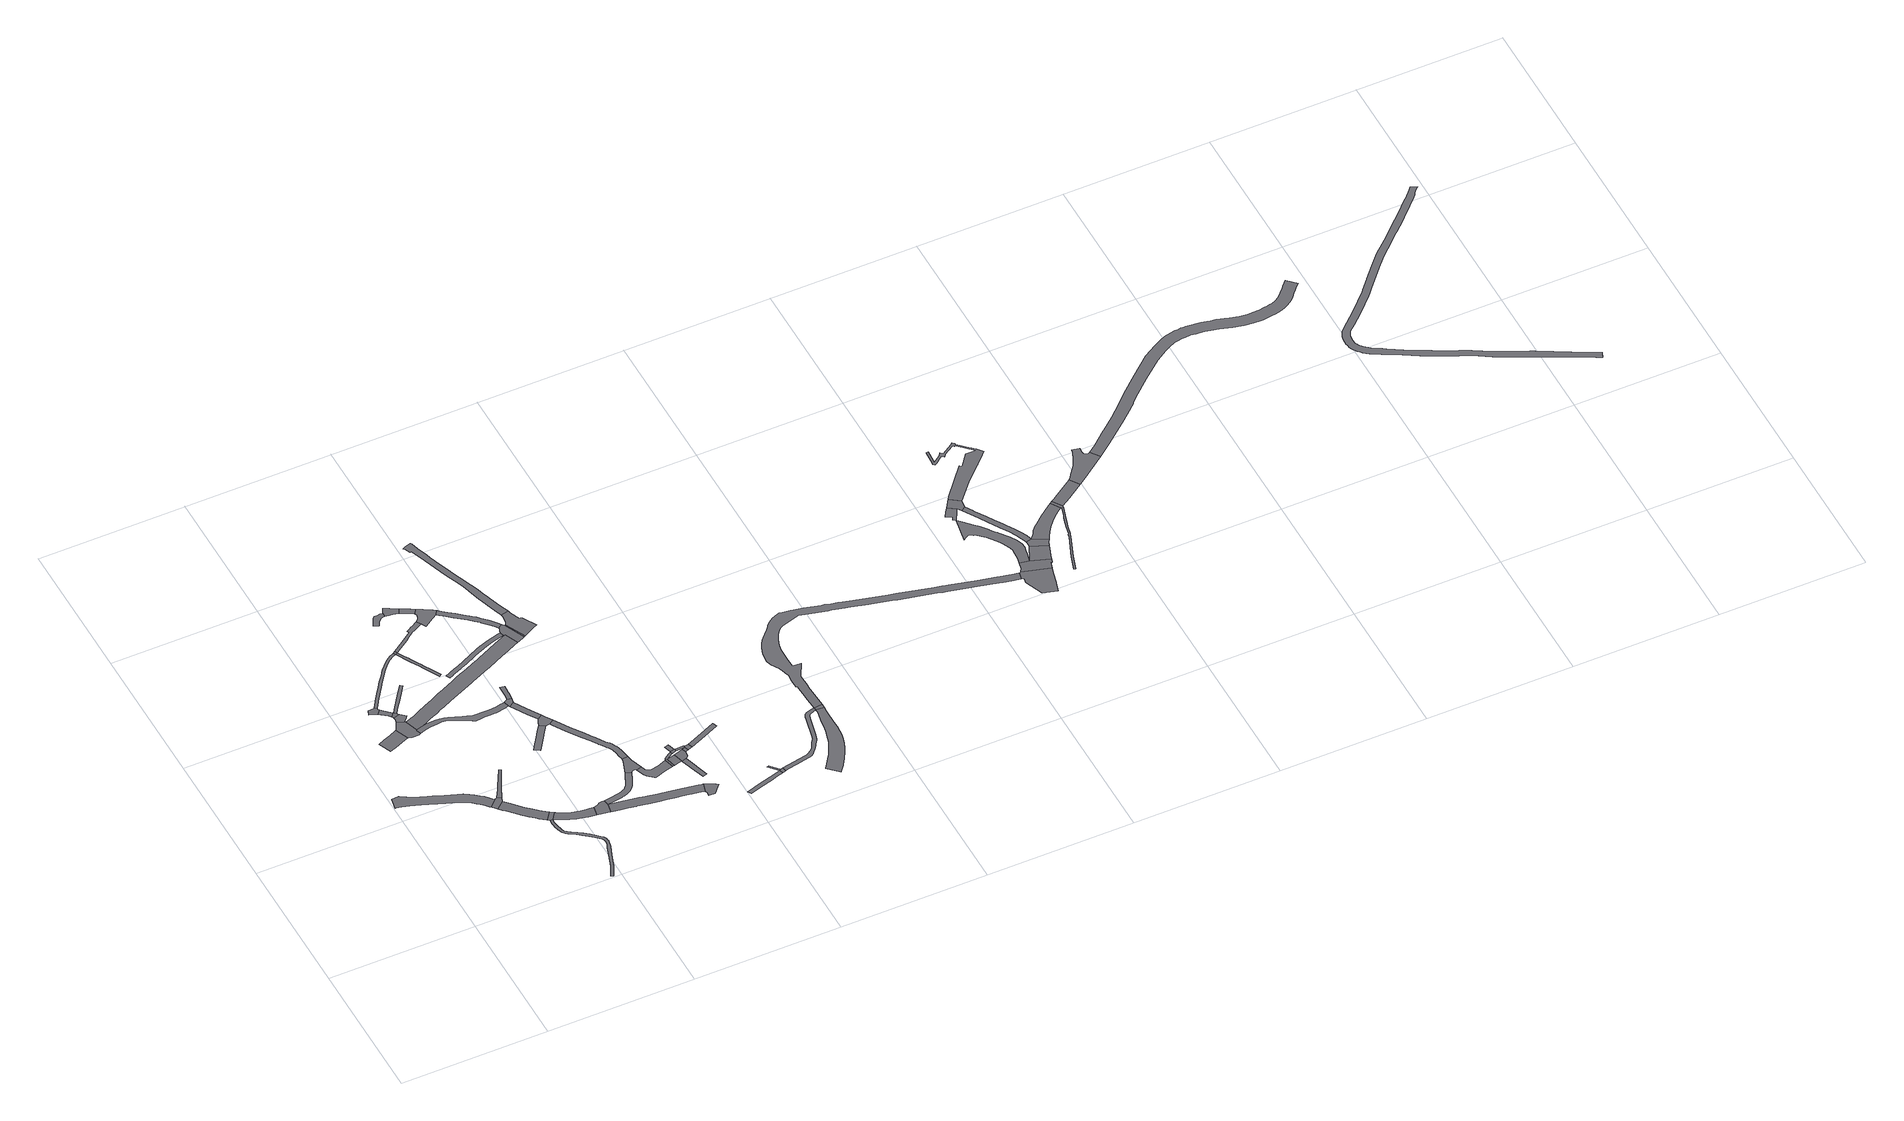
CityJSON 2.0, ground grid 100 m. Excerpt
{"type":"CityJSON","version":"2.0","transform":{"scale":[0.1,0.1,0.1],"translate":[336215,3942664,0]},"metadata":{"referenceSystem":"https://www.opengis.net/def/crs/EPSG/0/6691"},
"CityObjects":{
"road1":{"type":"Road","attributes":{"RoadStructureAttribute.sectionType":"1"},"geometry":[{"type":"MultiSurface","lod":"1","boundaries":[[[0,1,2,3,4,5,6,7,8,9,10,11,12,13,14,15,16,17,18,19,20,21,22,23,24,25,26,27,28,29,30,31,32,33,34,35,36,37]]]}]},
"road2":{"type":"Road","attributes":{"function":"2","RoadStructureAttribute.sectionType":"1"},"geometry":[{"type":"MultiSurface","lod":"1","boundaries":[[[38,39,40,41,42,43,44,45]]]}]},
"road3":{"type":"Road","geometry":[{"type":"MultiSurface","lod":"1","boundaries":[[[46,47,48,49,50,51,52,53]]]}]},
"road4":{"type":"Road","geometry":[{"type":"MultiSurface","lod":"1","boundaries":[[[54,0,37,55,56,57]]]}]},
"road5":{"type":"Road","attributes":{"RoadStructureAttribute.sectionType":"1"},"geometry":[{"type":"MultiSurface","lod":"1","boundaries":[[[58,48,47,59,60,61,62,63]]]}]},
"road6":{"type":"Road","geometry":[{"type":"MultiSurface","lod":"1","boundaries":[[[64,65,66,67,68,69,70,41,40,71,72,73,74,75,76,77]]]}]},
"road7":{"type":"Road","geometry":[{"type":"MultiSurface","lod":"1","boundaries":[[[78,79,63,62,80,81,82,83,84]]]}]},
"road8":{"type":"Road","attributes":{"RoadStructureAttribute.sectionType":"1"},"geometry":[{"type":"MultiSurface","lod":"1","boundaries":[[[65,85,86,87,82,81,88,89,90,66]]]}]},
"road9":{"type":"Road","attributes":{"RoadStructureAttribute.sectionType":"1"},"geometry":[{"type":"MultiSurface","lod":"1","boundaries":[[[91,92,93,94,95,96,97,56,55,98,99,100,101,102,103,104,105,106]]]}]},
"road10":{"type":"Road","attributes":{"RoadStructureAttribute.sectionType":"1"},"geometry":[{"type":"MultiSurface","lod":"1","boundaries":[[[107,108,109,110,111,112,54,57]]]}]},
"road11":{"type":"Road","attributes":{"RoadStructureAttribute.sectionType":"1"},"geometry":[{"type":"MultiSurface","lod":"1","boundaries":[[[113,114,115,116,117,118,119,120,78,84]]]}]},
"road12":{"type":"Road","geometry":[{"type":"MultiSurface","lod":"1","boundaries":[[[105,121,122,123,124,106]]]}]},
"road13":{"type":"Road","attributes":{"RoadStructureAttribute.sectionType":"1"},"geometry":[{"type":"MultiSurface","lod":"1","boundaries":[[[125,126,127,128,129,130,131,132,133,134,124,123,122,135,136,137,138,139,140,141,142,143,144,145,146,147,148,149,150,151,152,153,154,155,156,157,158,159,160,161,162,163,164,165,166,167,168,169,170,171,172,173,174,175,176,177,178,179,180,181,182,183,184,185,186,187,123,188,189,190,191,192,193,194,195]]]}]},
"road14":{"type":"Road","attributes":{"RoadStructureAttribute.sectionType":"1"},"geometry":[{"type":"MultiSurface","lod":"1","boundaries":[[[196,197,198,199,200,201,202,203,204,205,206,51,50,207,208,209,210,211,212,213,214,215,216,217,218,219,220]]]}]},
"road15":{"type":"Road","attributes":{"RoadStructureAttribute.sectionType":"1"},"geometry":[{"type":"MultiSurface","lod":"1","boundaries":[[[75,74,221,222,223,224,225,226,227,228,229,230,231,232,233,234,235,236,237,238,239,240,241,242,243,244,245,246,247,248,249,250,251,252,253,254,255,256,257,258,259,260,261,262,263,264,265,266,76]]]}]},
"road16":{"type":"Road","geometry":[{"type":"MultiSurface","lod":"1","boundaries":[[[219,267,268,220]]]}]},
"road17":{"type":"Road","geometry":[{"type":"MultiSurface","lod":"1","boundaries":[[[269,270,271,272,273,274,275,276,277,125,195]]]}]},
"road18":{"type":"Road","attributes":{"RoadStructureAttribute.sectionType":"1"},"geometry":[{"type":"MultiSurface","lod":"1","boundaries":[[[219,278,279,280,281,282,283,284,285,286,287,288,289,290,291,292,293,294,267]]]}]},
"road19":{"type":"Road","geometry":[{"type":"MultiSurface","lod":"1","boundaries":[[[295,296,297,298,299,300,301,302,303,304,305,306,307]]]}]},
"road20":{"type":"Road","attributes":{"function":"2","RoadStructureAttribute.sectionType":"1"},"geometry":[{"type":"MultiSurface","lod":"1","boundaries":[[[308,309,310,311,312,313,314,315,316,317,318,319,320,321,322,323,324,325,326,327,328,329,330,331,332,333,334,335,336,337,338,339,340,341,342,343,344,345,346,347,348,349,350,77,76]]]}]},
"road21":{"type":"Road","attributes":{"RoadStructureAttribute.sectionType":"1"},"geometry":[{"type":"MultiSurface","lod":"1","boundaries":[[[351,352,353,354,355,356,357,358,359,360,361,362,363,364,365,366,367,368,268,267]]]}]},
"road22":{"type":"Road","attributes":{"RoadStructureAttribute.sectionType":"1"},"geometry":[{"type":"MultiSurface","lod":"1","boundaries":[[[369,370,371,372,373,374,375,376,377,378]]]}]},
"road23":{"type":"Road","attributes":{"RoadStructureAttribute.sectionType":"1"},"geometry":[{"type":"MultiSurface","lod":"1","boundaries":[[[379,380,381,382,383,384,385,386,387,388,389,390,391,392,273,272,393,394,395,396,397,398,399,400,401,402,403,404,405,406,407,408]]]}]},
"road24":{"type":"Road","geometry":[{"type":"MultiSurface","lod":"1","boundaries":[[[409,244,243,410,411,412]]]}]},
"road25":{"type":"Road","geometry":[{"type":"MultiSurface","lod":"1","boundaries":[[[306,413,414,415,416,417,418,419,420,421,422,423,307]]]}]},
"road26":{"type":"Road","attributes":{"RoadStructureAttribute.sectionType":"1"},"geometry":[{"type":"MultiSurface","lod":"1","boundaries":[[[424,425,411,410,426,427,428]]]}]},
"road27":{"type":"Road","geometry":[{"type":"MultiSurface","lod":"1","boundaries":[[[429,430,431,432,433,434,435,436,409,412]]]}]},
"road28":{"type":"Road","geometry":[{"type":"MultiSurface","lod":"1","boundaries":[[[427,437,438,378,377,439,440,441,428]]]}]},
"road29":{"type":"Road","attributes":{"RoadStructureAttribute.sectionType":"1"},"geometry":[{"type":"MultiSurface","lod":"1","boundaries":[[[442,443,444,418,417,445,446,447]]]}]},
"road30":{"type":"Road","attributes":{"RoadStructureAttribute.sectionType":"1"},"geometry":[{"type":"MultiSurface","lod":"1","boundaries":[[[448,449,450,451,452,453,454,455,456,457,458,459,460,461,462,463,272,271,464,465,466,467,468,469,470,471,472,473,474,475,476,477,478,479,480,481,482,483,484,485,486]]]}]},
"road31":{"type":"Road","attributes":{"RoadStructureAttribute.sectionType":"1"},"geometry":[{"type":"MultiSurface","lod":"1","boundaries":[[[487,488,489,490,491,492,493,494,495,496,497,498,499,500,501,502,503,504,505,506,507,508,509,510,511,512,513,514]]]}]},
"road32":{"type":"Road","geometry":[{"type":"MultiSurface","lod":"1","boundaries":[[[515,516,517,518,519,520,521,359,358,522,523,524,525,526,527,528,529,530,442,447]]]}]},
"road33":{"type":"Road","attributes":{"RoadStructureAttribute.sectionType":"1"},"geometry":[{"type":"MultiSurface","lod":"1","boundaries":[[[531,532,533,534,535,536,537,538,539,540,541,542,543,544,440,439,545,546,547,548,549,550,551,552,553,554,555,556,557,558,559,560,561]]]}]},
"road34":{"type":"Road","geometry":[{"type":"MultiSurface","lod":"1","boundaries":[[[562,563,561,560,564,565,566,567,408,407,568,569,570,571,572,573]]]}]},
"road35":{"type":"Road","attributes":{"RoadStructureAttribute.sectionType":"1"},"geometry":[{"type":"MultiSurface","lod":"1","boundaries":[[[572,574,575,576,577,578,579,580,581,582,583,584,573]]]}]},
"road36":{"type":"Road","attributes":{"RoadStructureAttribute.sectionType":"1"},"geometry":[{"type":"MultiSurface","lod":"1","boundaries":[[[585,586,587,588,589,590,591,592,593,594,595,596,597,526,525,598,599,600,601,602,603,604,605,606,607,608,609,610]]]}]},
"road37":{"type":"Road","geometry":[{"type":"MultiSurface","lod":"1","boundaries":[[[611,612,581,580,613,614]]]}]},
"road38":{"type":"Road","attributes":{"RoadStructureAttribute.sectionType":"1"},"geometry":[{"type":"MultiSurface","lod":"1","boundaries":[[[615,616,617,618,611,614,619,620]]]}]},
"road39":{"type":"Road","attributes":{"RoadStructureAttribute.sectionType":"1"},"geometry":[{"type":"MultiSurface","lod":"1","boundaries":[[[613,621,622,623,624,625,626,614]]]}]},
"road40":{"type":"Road","geometry":[{"type":"MultiSurface","lod":"1","boundaries":[[[485,627,628,629,630,631,632,633,634,635,636,486]]]}]},
"road41":{"type":"Road","attributes":{"RoadStructureAttribute.sectionType":"1"},"geometry":[{"type":"MultiSurface","lod":"1","boundaries":[[[329,637,638,639,640,641,610,609,642,643,514,513,330]]]}]},
"road42":{"type":"Road","geometry":[{"type":"MultiSurface","lod":"1","boundaries":[[[644,645,640,639]]]}]},
"road43":{"type":"Road","geometry":[{"type":"MultiSurface","lod":"1","boundaries":[[[615,620,646,647,648,649,650,651,652]]]}]},
"road44":{"type":"Road","attributes":{"RoadStructureAttribute.sectionType":"1"},"geometry":[{"type":"MultiSurface","lod":"1","boundaries":[[[653,654,655,656,657]]]}]},
"road45":{"type":"Road","geometry":[{"type":"MultiSurface","lod":"1","boundaries":[[[651,658,659,660,661,662,663,652]]]}]},
"road46":{"type":"Road","geometry":[{"type":"MultiSurface","lod":"1","boundaries":[[[664,665,666,667,668,625,624,657,656,669,670,671,672]]]}]},
"road47":{"type":"Road","attributes":{"RoadStructureAttribute.sectionType":"1"},"geometry":[{"type":"MultiSurface","lod":"1","boundaries":[[[673,674,675,676,677,678,679,680,681,682,683,684,685,686,687,688,689,690,691,692,693,694,695,696,697,698,699,700,701,702,703,704,705,706,707,708,709,710,711]]]}]},
"road48":{"type":"Road","attributes":{"RoadStructureAttribute.sectionType":"1"},"geometry":[{"type":"MultiSurface","lod":"1","boundaries":[[[648,712,713,714,649]]]}]},
"road49":{"type":"Road","attributes":{"RoadStructureAttribute.sectionType":"1"},"geometry":[{"type":"MultiSurface","lod":"1","boundaries":[[[715,716,712,664,672]]]}]},
"road50":{"type":"Road","attributes":{"RoadStructureAttribute.sectionType":"1"},"geometry":[{"type":"MultiSurface","lod":"1","boundaries":[[[644,717,718,719,720,721,722,723,724,725,726,727,728,690,689,729,730,731,732,645]]]}]},
"road51":{"type":"Road","geometry":[{"type":"MultiSurface","lod":"1","boundaries":[[[733,734,713,712,716,735,736]]]}]},
"road52":{"type":"Road","attributes":{"RoadStructureAttribute.sectionType":"1"},"geometry":[{"type":"MultiSurface","lod":"1","boundaries":[[[737,738,739,740,733,736]]]}]},
"road53":{"type":"Road","attributes":{"RoadStructureAttribute.sectionType":"1"},"geometry":[{"type":"MultiSurface","lod":"1","boundaries":[[[741,742,743,744,745,746,747,748,749,750,751,752]]]}]},
"road54":{"type":"Road","geometry":[{"type":"MultiSurface","lod":"1","boundaries":[[[753,754,755,756,741]]]}]},
"road55":{"type":"Road","geometry":[{"type":"MultiSurface","lod":"1","boundaries":[[[757,758,753,741,752]]]}]},
"road56":{"type":"Road","attributes":{"RoadStructureAttribute.sectionType":"1"},"geometry":[{"type":"MultiSurface","lod":"1","boundaries":[[[759,760,761,762,763,764,765,766,767,768,769,770,771,772,773,774,775,776,758,757,777,778,779,780,781,782,783,784,785,786,787,788,789,790,791,792,793,794,795,796,797,798,799,800,801,802,803,804,805,806,807,808,809,810,811,812,813,814,815,816,817,818,819,820,821,822,823,824,825,797]]]}]},
"road57":{"type":"Road","geometry":[{"type":"MultiSurface","lod":"1","boundaries":[[[759,797,825,826]]]}]},
"road58":{"type":"Road","attributes":{"RoadStructureAttribute.sectionType":"1"},"geometry":[{"type":"MultiSurface","lod":"1","boundaries":[[[827,828,829,830,831,832,833,834,835,836,837,838,839,840,841,842,843,844,845,846,847,848,849,850,851,852,853,854,855,856,857,858,859,860,861,862,863,864,865,866,867,868,869,870,871,872,873,874,875,876,877,878,879,880,881,882,883,884,885,886,887,888,889,890,891,892,893,894,895,896,897,898,899,900,901,902,903,904,905,906,907,908,909,910,911,912,913,914,915,916,917,918,919,920,921,759,826]]]}]},
"road59":{"type":"Road","geometry":[{"type":"MultiSurface","lod":"1","boundaries":[[[922,923,924,925,926,927,928,929,930,931]]]}]},
"road60":{"type":"Road","attributes":{"RoadStructureAttribute.sectionType":"1"},"geometry":[{"type":"MultiSurface","lod":"1","boundaries":[[[932,868,867,933,934,935,936,937,938,939,940,941,942,943]]]}]},
"road61":{"type":"Road","attributes":{"RoadStructureAttribute.sectionType":"1"},"geometry":[{"type":"MultiSurface","lod":"1","boundaries":[[[944,945,946,947,948,949,950,951,952,953,954,955,956,957,926,958,959,960,961,962,963,964,965,966,967,968,969,970,971,972,973,974,975]]]}]},
"road62":{"type":"Road","geometry":[{"type":"MultiSurface","lod":"1","boundaries":[[[930,976,977,978,979,980,931]]]}]},
"road63":{"type":"Road","geometry":[{"type":"MultiSurface","lod":"1","boundaries":[[[942,981,982,983,984,975,974,985,986,943]]]}]},
"road64":{"type":"Road","attributes":{"RoadStructureAttribute.sectionType":"1"},"geometry":[{"type":"MultiSurface","lod":"1","boundaries":[[[987,988,989,990,991,992,993,994,995,996,997,998,978,977,999,1000,1001,1002,1003,1004,1005,1006,1007,1008,1009,1010,1011]]]}]},
"road65":{"type":"Road","attributes":{"RoadStructureAttribute.sectionType":"1"},"geometry":[{"type":"MultiSurface","lod":"1","boundaries":[[[1012,1013,1014,1015,1016,1017,1018,975,984]]]}]},
"road66":{"type":"Road","geometry":[{"type":"MultiSurface","lod":"1","boundaries":[[[1010,1019,1020,1014,1013,1021,1022,1023,1024,1011]]]}]},
"road67":{"type":"Road","attributes":{"RoadStructureAttribute.sectionType":"1"},"geometry":[{"type":"MultiSurface","lod":"1","boundaries":[[[1025,1026,1027,1028,1029,1030,1031,1032,1033,1034,1035,1036,1037,1038,1039,1040,1041,1042,1043,1044,1045,1046,1047,1048,1049,1050,1051,1052,1053,1054,1055,1056,1057,1058,1059,1060,1061,1062,1063,1064,1065,1066,1067,1068,1069,1070,1071,1072,1073,1074,1075,1076,1077,1078,1079,980,979]]]}]},
"road68":{"type":"Road","attributes":{"RoadStructureAttribute.sectionType":"1"},"geometry":[{"type":"MultiSurface","lod":"1","boundaries":[[[1024,1080,1081,1082,1083,1084,1085,1086,1087,1088,1089,1090,1091,1092,1093,1094,1011]]]}]},
"road69":{"type":"Road","attributes":{"RoadStructureAttribute.sectionType":"1"},"geometry":[{"type":"MultiSurface","lod":"1","boundaries":[[[1095,1096,1097,1098,1099,1100,1101,1102,1103,1104,1105,1106,1107,1108,1109,1110,1111,1112,1113,1114,1115,1116,1117]]]}]},
"road70":{"type":"Road","geometry":[{"type":"MultiSurface","lod":"1","boundaries":[[[1118,1087,1086,1117,1116,1119,1120]]]}]},
"road71":{"type":"Road","attributes":{"RoadStructureAttribute.sectionType":"1"},"geometry":[{"type":"MultiSurface","lod":"1","boundaries":[[[1121,1122,1123,1124,1125,1118,1120]]]}]},
"road72":{"type":"Road","geometry":[{"type":"MultiSurface","lod":"1","boundaries":[[[1126,1127,1128,1129,1130,1131,1132,1133,1134,1135,1136,1137,1138,1139,1140,1141,1142,1143,1144,1145,1123,1122,1146,1147]]]}]},
"road73":{"type":"Road","attributes":{"RoadStructureAttribute.sectionType":"1"},"geometry":[{"type":"MultiSurface","lod":"1","boundaries":[[[1148,1149,1150,1151,1152,1153,1154,1155,1156,1157,1158,1159,1160,1161,1162,1163,1164,1165,1166,1167,1168,1169,1170,1171,1172,1173,1174,1175,1176,1177,1178,1179,1180,1181,1182,1183,1184,1185,1186,1187,1188,1189,1190,1191,1192,1193,1126,1147,1194,1195,1196,1197,1198,1199,1200,1201,1202,1203,1204,1205,1206,1207,1208,1209,1210,1211,1212,1213,1214,1215,1216,1217,1218,1219,1220,1221,1222,1223,1224,1225,1226,1227,1228,1229,1230,1231,1232,1233,1234,1235,1236,1237,1238,1239,1240,1241,1242,1243,1244,1245,1246]]]}]},
"road74":{"type":"Road","attributes":{"RoadStructureAttribute.sectionType":"1"},"geometry":[{"type":"MultiSurface","lod":"1","boundaries":[[[1247,1248,1249,1250,1251,1252,1253,1254,1255,1256,1257,1258,1259,1260,1261,1262,1263,1264,1265,1266,1267,1268,1269,1270,1271,1272,1273,1274,1275,1276,1277,1278,1279,1280,1281,1282,1283,1284,1285,1286,1287,1288,1289,1290,1291,1292,1293,1294,1295,1296,1297,1298,1299,1300,1301,1302,1303,1304,1305,1306,1307,1308,1309,1310,1311,1312,1313,1314,1315,1316,1317,1318,1319,1320,1321,1322,1323,1324,1325,1326,1327,1328,1329,1330,1331,1332,1333,1334,1335,1336,1337,1338,1339,1340,1341,1342,1343,1344,1345,1346,1347,1348,1349,1350,1351,1352,1353,1354,1355,1356,1357,1358,1359,1360,1361,1362,1363,1364,1365,1366,1367,1368]]]}]}
},
"vertices":[
[589,917,0],[585,921,0],[564,944,0],[542,968,0],[519,987,0],[493,1008,0],[467,1025,0],[437,1043,0],[404,1058,0],[368,1072,0],[330,1086,0],[284,1104,0],[263,1112,0],[233,1124,0],[191,1140,0],[154,1154,0],[112,1178,0],[72,1201,0],[24,1199,0],[9,1121,0],[16,1119,0],[51,1113,0],[99,1099,0],[130,1089,0],[166,1075,0],[208,1058,0],[259,1039,0],[306,1021,0],[343,1007,0],[377,994,0],[404,981,0],[429,967,0],[452,951,0],[474,933,0],[493,917,0],[512,897,0],[534,873,0],[539,868,0],
[245,1582,0],[297,1603,0],[347,1625,0],[309,1713,0],[261,1692,0],[209,1671,0],[165,1654,0],[201,1565,0],
[246,1897,0],[270,1885,0],[296,1915,0],[291,1925,0],[290,1935,0],[273,1941,0],[232,1939,0],[219,1907,0],
[606,924,0],[569,837,0],[621,881,0],[634,911,0],
[314,1898,0],[288,1872,0],[307,1857,0],[325,1842,0],[337,1830,0],[360,1857,0],
[391,1752,0],[390,1753,0],[340,1773,0],[333,1758,0],[331,1753,0],[323,1738,0],[315,1721,0],[348,1625,0],[373,1617,0],[419,1617,0],[432,1622,0],[419,1659,0],[425,1661,0],[395,1748,0],
[363,1855,0],[362,1855,0],[343,1819,0],[345,1813,0],[388,1828,0],[379,1835,0],[379,1843,0],
[390,1759,0],[411,1780,0],[423,1794,0],[347,1806,0],[347,1794,0],[341,1776,0],
[802,702,0],[787,714,0],[757,741,0],[720,777,0],[690,809,0],[674,825,0],[657,843,0],[592,812,0],[608,796,0],[641,762,0],[672,729,0],[711,692,0],[742,663,0],[759,649,0],[799,618,0],[839,673,0],
[672,993,0],[677,1003,0],[738,1126,0],[722,1134,0],[656,1011,0],[642,985,0],
[406,1883,0],[442,1932,0],[477,1981,0],[516,2034,0],[500,2046,0],[460,1993,0],[426,1943,0],[390,1895,0],
[811,611,0],[812,607,0],[830,607,0],[864,657,0],
[1102,587,0],[1087,587,0],[1075,588,0],[1054,589,0],[1015,596,0],[993,600,0],[960,609,0],[929,622,0],[899,636,0],[869,653,0],[811,580,0],[812,562,0],[815,540,0],[820,518,0],[825,500,0],[834,481,0],[849,463,0],[861,455,0],[871,447,0],[904,425,0],[932,405,0],[965,378,0],[995,351,0],[1015,334,0],[1028,322,0],[1034,308,0],[1036,294,0],[1035,279,0],[1032,266,0],[1024,244,0],[1003,183,0],[985,133,0],[980,118,0],[969,90,0],[951,49,0],[934,18,0],[949,8,0],[967,42,0],[986,83,0],[996,111,0],[1002,127,0],[1020,177,0],[1043,237,0],[1051,261,0],[1054,277,0],[1056,294,0],[1054,305,0],[1054,314,0],[1044,334,0],[1028,348,0],[1008,366,0],[978,393,0],[945,421,0],[915,442,0],[909,446,0],[882,464,0],[863,478,0],[849,490,0],[842,506,0],[838,522,0],[833,543,0],[830,563,0],[829,581,0],[849,596,0],[887,578,0],[925,561,0],[964,547,0],[996,537,0],[1036,529,0],[1075,521,0],[1087,520,0],
[557,2296,0],[530,2278,0],[512,2263,0],[490,2241,0],[464,2212,0],[435,2173,0],[403,2131,0],[376,2092,0],[342,2044,0],[305,1990,0],[304,1988,0],[320,1980,0],[334,2000,0],[357,2034,0],[391,2081,0],[418,2121,0],[449,2161,0],[478,2201,0],[503,2229,0],[524,2250,0],[540,2264,0],[550,2270,0],[566,2280,0],[595,2296,0],[586,2312,0],
[449,1628,0],[478,1638,0],[513,1645,0],[563,1651,0],[592,1653,0],[617,1650,0],[636,1646,0],[646,1642,0],[678,1627,0],[699,1616,0],[739,1594,0],[767,1577,0],[785,1567,0],[816,1570,0],[846,1574,0],[888,1574,0],[923,1576,0],[924,1576,0],[955,1579,0],[967,1582,0],[988,1587,0],[997,1589,0],[1018,1594,0],[1008,1635,0],[997,1632,0],[987,1630,0],[966,1625,0],[949,1620,0],[921,1618,0],[917,1618,0],[887,1616,0],[847,1616,0],[811,1617,0],[791,1619,0],[775,1622,0],[754,1629,0],[701,1650,0],[687,1656,0],[685,1657,0],[645,1672,0],[621,1677,0],[593,1683,0],[560,1686,0],[507,1682,0],[468,1675,0],[437,1664,0],
[610,2305,0],[601,2320,0],
[1117,515,0],[1157,509,0],[1178,506,0],[1188,571,0],[1183,610,0],[1169,609,0],[1148,604,0],[1133,597,0],[1116,589,0],
[617,2256,0],[627,2238,0],[640,2213,0],[652,2193,0],[665,2170,0],[683,2136,0],[690,2123,0],[718,2075,0],[754,2009,0],[769,2018,0],[733,2084,0],[706,2131,0],[700,2142,0],[681,2179,0],[656,2222,0],[653,2227,0],[633,2265,0],
[664,2646,0],[645,2644,0],[623,2643,0],[615,2637,0],[608,2626,0],[582,2573,0],[613,2558,0],[627,2587,0],[642,2603,0],[653,2610,0],[671,2615,0],[681,2615,0],[681,2646,0],
[443,1668,0],[473,1677,0],[502,1689,0],[545,1709,0],[599,1733,0],[630,1748,0],[663,1763,0],[722,1789,0],[782,1816,0],[849,1846,0],[868,1855,0],[916,1877,0],[958,1895,0],[972,1901,0],[979,1904,0],[1025,1925,0],[1063,1942,0],[1120,1969,0],[1175,1995,0],[1226,2018,0],[1285,2044,0],[1309,2055,0],[1269,2146,0],[1244,2136,0],[1185,2109,0],[1133,2086,0],[1079,2060,0],[1050,2046,0],[1021,2032,0],[985,2016,0],[932,1993,0],[876,1969,0],[841,1953,0],[808,1937,0],[724,1899,0],[681,1880,0],[624,1851,0],[559,1821,0],[506,1797,0],[464,1777,0],[436,1766,0],[416,1758,0],[402,1752,0],
[668,2343,0],[707,2370,0],[734,2391,0],[764,2412,0],[771,2417,0],[792,2429,0],[820,2444,0],[850,2459,0],[831,2488,0],[820,2482,0],[806,2473,0],[776,2457,0],[770,2453,0],[746,2439,0],[754,2427,0],[724,2405,0],[696,2385,0],[658,2358,0],
[1079,1322,0],[1051,1281,0],[1017,1231,0],[990,1190,0],[1027,1165,0],[1088,1256,0],[1116,1296,0],[1137,1327,0],[1147,1340,0],[1110,1366,0],
[1399,756,0],[1386,726,0],[1372,694,0],[1364,678,0],[1362,674,0],[1360,670,0],[1347,654,0],[1336,644,0],[1327,639,0],[1320,635,0],[1299,629,0],[1263,622,0],[1257,621,0],[1213,614,0],[1219,574,0],[1264,582,0],[1294,588,0],[1309,591,0],[1314,592,0],[1335,598,0],[1358,610,0],[1361,613,0],[1363,615,0],[1376,626,0],[1393,649,0],[1408,677,0],[1423,710,0],[1436,740,0],[1442,752,0],[1404,767,0],
[1035,1647,0],[1022,1587,0],[1056,1608,0],[1065,1644,0],
[709,2612,0],[731,2609,0],[750,2606,0],[764,2604,0],[768,2603,0],[785,2637,0],[766,2646,0],[762,2649,0],[735,2664,0],[700,2683,0],[682,2649,0],
[1151,1459,0],[1124,1501,0],[1090,1480,0],[1131,1414,0],[1165,1436,0],
[1069,1688,0],[1069,1705,0],[1071,1719,0],[1074,1755,0],[1042,1759,0],[1040,1716,0],[1039,1707,0],[1039,1690,0],
[1119,1385,0],[1112,1370,0],[1176,1346,0],[1209,1368,0],[1176,1418,0],
[874,2588,0],[849,2602,0],[811,2624,0],[793,2590,0],[831,2569,0],[856,2554,0],
[1784,469,0],[1760,474,0],[1701,483,0],[1674,487,0],[1627,495,0],[1572,504,0],[1505,513,0],[1439,527,0],[1429,530,0],[1388,538,0],[1362,542,0],[1360,543,0],[1317,550,0],[1303,552,0],[1259,559,0],[1219,566,0],[1208,501,0],[1248,494,0],[1287,488,0],[1306,485,0],[1339,479,0],[1343,479,0],[1359,476,0],[1362,475,0],[1377,473,0],[1429,464,0],[1498,453,0],[1508,451,0],[1562,444,0],[1565,443,0],[1580,440,0],[1605,436,0],[1617,435,0],[1658,428,0],[1692,423,0],[1748,414,0],[1763,410,0],[1773,405,0],[1788,468,0],
[1227,2171,0],[1193,2163,0],[1149,2150,0],[1098,2132,0],[1092,2129,0],[1060,2116,0],[1003,2089,0],[940,2060,0],[895,2039,0],[861,2025,0],[826,2009,0],[819,2006,0],[793,1994,0],[806,1967,0],[832,1979,0],[834,1980,0],[873,1998,0],[907,2012,0],[953,2033,0],[1016,2062,0],[1071,2088,0],[1073,2089,0],[1109,2104,0],[1158,2121,0],[1200,2134,0],[1234,2142,0],[1258,2148,0],[1250,2177,0],
[859,2547,0],[860,2540,0],[861,2530,0],[859,2520,0],[855,2512,0],[848,2503,0],[833,2489,0],[872,2428,0],[909,2453,0],[934,2470,0],[966,2491,0],[986,2520,0],[968,2533,0],[944,2549,0],[914,2566,0],[886,2582,0],
[1474,920,0],[1470,949,0],[1463,977,0],[1457,991,0],[1449,1007,0],[1441,1021,0],[1432,1035,0],[1414,1058,0],[1375,1117,0],[1369,1125,0],[1367,1129,0],[1330,1181,0],[1272,1265,0],[1218,1354,0],[1185,1333,0],[1239,1244,0],[1298,1158,0],[1332,1109,0],[1342,1095,0],[1366,1059,0],[1368,1056,0],[1382,1036,0],[1400,1012,0],[1408,1000,0],[1415,988,0],[1422,975,0],[1425,966,0],[1431,941,0],[1435,914,0],[1441,880,0],[1480,887,0],
[1487,850,0],[1487,854,0],[1439,867,0],[1439,863,0],[1419,808,0],[1412,787,0],[1448,759,0],[1457,763,0],[1464,765,0],[1470,764,0],[1479,756,0],[1515,768,0],
[1497,705,0],[1510,684,0],[1522,673,0],[1547,649,0],[1555,646,0],[1630,670,0],[1689,686,0],[1671,751,0],[1611,731,0],[1563,720,0],[1527,734,0],
[1273,2262,0],[1240,2298,0],[1210,2331,0],[1199,2342,0],[1179,2362,0],[1158,2380,0],[1146,2390,0],[1113,2417,0],[1077,2446,0],[1040,2478,0],[1010,2501,0],[1006,2504,0],[989,2518,0],[983,2476,0],[989,2471,0],[1017,2450,0],[1054,2418,0],[1090,2389,0],[1123,2362,0],[1154,2335,0],[1182,2308,0],[1184,2306,0],[1212,2275,0],[1245,2239,0],[1261,2217,0],[1290,2238,0],
[1674,760,0],[1672,754,0],[1700,689,0],[1685,755,0],
[1728,802,0],[1714,792,0],[1679,768,0],[1675,762,0],[1736,786,0],[1739,787,0],
[1704,690,0],[1731,696,0],[1741,699,0],[1758,704,0],[1741,770,0],[1717,764,0],
[1777,399,0],[1778,392,0],[1778,367,0],[1821,365,0],[1872,422,0],[1857,434,0],[1839,446,0],[1826,453,0],[1820,456,0],[1800,465,0],
[1326,2062,0],[1363,2079,0],[1367,2082,0],[1302,2220,0],[1295,2232,0],[1263,2210,0],[1256,2193,0],
[1376,2086,0],[1309,2224,0],
[1746,789,0],[1755,792,0],[1765,795,0],[1765,812,0],[1763,812,0],[1762,813,0],[1732,804,0],
[1795,594,0],[1818,524,0],[1846,535,0],[1793,711,0],[1760,700,0],
[1757,830,0],[1751,852,0],[1747,864,0],[1717,854,0],[1722,840,0],[1731,807,0],
[1805,790,0],[1761,776,0],[1760,775,0],[1755,774,0],[1752,773,0],[1810,724,0],[1810,725,0],[1811,734,0],[1814,761,0],
[1047,3072,0],[1063,3038,0],[1073,3042,0],[1113,2931,0],[1142,2851,0],[1170,2767,0],[1179,2744,0],[1198,2696,0],[1218,2643,0],[1230,2609,0],[1245,2555,0],[1257,2512,0],[1268,2479,0],[1271,2468,0],[1287,2421,0],[1307,2364,0],[1326,2312,0],[1376,2321,0],[1354,2381,0],[1334,2438,0],[1319,2484,0],[1305,2527,0],[1300,2544,0],[1293,2569,0],[1270,2622,0],[1268,2628,0],[1257,2657,0],[1237,2711,0],[1210,2781,0],[1208,2786,0],[1200,2810,0],[1181,2865,0],[1152,2945,0],[1142,2976,0],[1116,3050,0],[1102,3096,0],[1098,3107,0],[1056,3091,0],[1039,3081,0],
[1826,797,0],[1827,811,0],[1825,812,0],
[1823,765,0],[1836,770,0],
[1378,2087,0],[1381,2088,0],[1405,2100,0],[1432,2113,0],[1454,2125,0],[1480,2139,0],[1428,2233,0],[1420,2233,0],[1415,2232,0],[1411,2235,0],[1383,2303,0],[1381,2308,0],[1326,2295,0],[1324,2262,0],[1321,2243,0],[1315,2231,0],
[1857,811,0],[1843,810,0],[1862,780,0],[1869,783,0],
[1953,818,0],[2086,877,0],[2073,906,0],[1940,847,0],
[2258,363,0],[2238,357,0],[2195,345,0],[2182,341,0],[2107,319,0],[2004,288,0],[2021,265,0],[2115,293,0],[2190,315,0],[2217,323,0],[2246,331,0],[2266,337,0],
[2270,371,0],[2217,428,0],[2204,424,0],[2235,389,0],
[2290,344,0],[2284,374,0],
[2686,749,0],[2671,745,0],[2630,735,0],[2612,725,0],[2605,705,0],[2597,671,0],[2569,546,0],[2560,517,0],[2553,507,0],[2542,491,0],[2537,484,0],[2526,459,0],[2521,451,0],[2502,432,0],[2492,425,0],[2485,420,0],[2470,412,0],[2458,408,0],[2297,346,0],[2312,351,0],[2375,363,0],[2470,382,0],[2491,390,0],[2506,401,0],[2516,412,0],[2533,431,0],[2541,441,0],[2549,453,0],[2551,455,0],[2558,469,0],[2575,492,0],[2584,506,0],[2594,539,0],[2622,665,0],[2630,698,0],[2633,706,0],[2641,711,0],[2669,722,0],[2688,729,0],[2689,709,0],[2674,618,0],[2667,575,0],[2659,530,0],[2649,491,0],[2642,467,0],[2631,440,0],[2619,412,0],[2588,352,0],[2570,326,0],[2556,304,0],[2520,256,0],[2590,186,0],[2594,190,0],[2618,218,0],[2625,229,0],[2631,238,0],[2657,279,0],[2686,329,0],[2702,359,0],[2717,397,0],[2729,434,0],[2736,472,0],[2740,504,0],[2741,543,0],[2741,589,0],[2742,693,0],[2743,727,0],
[2744,752,0],
[2734,924,0],[2736,940,0],[2732,1024,0],[2784,1126,0],[2737,1127,0],[2724,1128,0],[2724,1203,0],[2725,1285,0],[2730,1312,0],[2731,1323,0],[2739,1346,0],[2749,1368,0],[2768,1408,0],[2785,1431,0],[2801,1448,0],[2825,1461,0],[2849,1470,0],[2950,1498,0],[2993,1488,0],[3092,1464,0],[3132,1454,0],[3153,1449,0],[3197,1438,0],[3235,1428,0],[3269,1420,0],[3378,1393,0],[3412,1384,0],[3522,1357,0],[3553,1349,0],[3554,1349,0],[3659,1324,0],[3692,1317,0],[3797,1292,0],[3832,1283,0],[3862,1277,0],[4007,1241,0],[4041,1233,0],[4173,1201,0],[4199,1195,0],[4250,1184,0],[4310,1171,0],[4321,1222,0],[4264,1235,0],[4261,1235,0],[4209,1247,0],[4185,1252,0],[4066,1281,0],[3891,1323,0],[3874,1328,0],[3851,1333,0],[3804,1344,0],[3568,1400,0],[3524,1411,0],[3289,1471,0],[3245,1482,0],[3219,1488,0],[3174,1500,0],[3137,1509,0],[3117,1514,0],[3008,1542,0],[2960,1550,0],[2927,1558,0],[2903,1561,0],[2876,1565,0],[2865,1567,0],[2855,1568,0],[2843,1568,0],[2822,1560,0],[2796,1547,0],[2767,1526,0],[2751,1511,0],[2744,1501,0],[2737,1493,0],[2722,1473,0],[2695,1447,0],[2672,1421,0],[2658,1406,0],[2644,1385,0],[2625,1350,0],[2612,1307,0],[2605,1265,0],[2604,1233,0],[2608,1205,0],[2612,1193,0],[2644,1145,0],[2654,1117,0],[2660,1094,0],[2669,1067,0],[2664,1021,0],[2667,959,0],[2676,960,0],[2677,920,0],[2677,916,0],[2678,891,0],[2680,850,0],
[4151,1890,0],[4128,1853,0],[4169,1831,0],[4157,1809,0],[4174,1795,0],[4181,1807,0],[4202,1843,0],[4215,1868,0],[4223,1881,0],[4170,1918,0],
[4331,1224,0],[4327,1167,0],[4321,1134,0],[4371,1007,0],[4467,978,0],[4488,1047,0],[4491,1056,0],[4492,1063,0],[4495,1076,0],[4512,1146,0],[4520,1171,0],[4335,1227,0],
[4439,1348,0],[4445,1379,0],[4449,1406,0],[4448,1436,0],[4434,1476,0],[4407,1523,0],[4359,1586,0],[4354,1592,0],[4344,1605,0],[4322,1635,0],[4320,1637,0],[4282,1686,0],[4253,1717,0],[4203,1768,0],[4147,1627,0],[4157,1634,0],[4185,1648,0],[4196,1646,0],[4215,1636,0],[4222,1633,0],[4279,1583,0],[4294,1561,0],[4317,1529,0],[4336,1501,0],[4339,1495,0],[4367,1438,0],[4374,1413,0],[4373,1400,0],[4371,1361,0],[4369,1336,0],[4362,1301,0],[4423,1288,0],
[4228,1880,0],[4244,1856,0],[4275,1876,0],[4280,1931,0],[4212,1979,0],
[4524,1184,0],[4536,1220,0],[4543,1216,0],[4552,1243,0],[4349,1253,0],[4338,1232,0],
[4511,1468,0],[4505,1491,0],[4484,1536,0],[4462,1572,0],[4428,1627,0],[4419,1641,0],[4403,1668,0],[4387,1693,0],[4379,1705,0],[4355,1744,0],[4310,1816,0],[4304,1826,0],[4282,1798,0],[4287,1789,0],[4340,1700,0],[4372,1648,0],[4374,1644,0],[4386,1625,0],[4389,1619,0],[4424,1562,0],[4447,1517,0],[4464,1478,0],[4473,1456,0],[4477,1440,0],[4517,1451,0],
[4553,1246,0],[4591,1352,0],[4478,1397,0],[4471,1383,0],[4440,1319,0],[4437,1313,0],[4431,1302,0],
[4479,1433,0],[4480,1416,0],[4592,1357,0],[4600,1375,0],[4612,1398,0],[4613,1400,0],
[4388,2052,0],[4428,2091,0],[4489,2150,0],[4504,2164,0],[4507,2167,0],[4568,2228,0],[4588,2249,0],[4556,2288,0],[4553,2290,0],[4550,2293,0],[4542,2302,0],[4540,2303,0],[4534,2309,0],[4527,2314,0],[4460,2381,0],[4462,2383,0],[4456,2389,0],[4445,2400,0],[4433,2389,0],[4362,2343,0],[4355,2348,0],[4343,2357,0],[4328,2338,0],[4277,2300,0],[4279,2339,0],[4279,2347,0],[4280,2358,0],[4282,2396,0],[4267,2395,0],[4263,2299,0],[4261,2290,0],[4273,2278,0],[4285,2287,0],[4336,2327,0],[4354,2313,0],[4367,2331,0],[4430,2370,0],[4439,2376,0],[4449,2368,0],[4453,2374,0],[4520,2307,0],[4531,2299,0],[4535,2295,0],[4537,2293,0],[4541,2289,0],[4542,2288,0],[4546,2283,0],[4550,2280,0],[4533,2279,0],[4532,2279,0],[4523,2279,0],[4480,2278,0],[4414,2195,0],[4400,2205,0],[4228,2001,0],
[4624,1420,0],[4644,1456,0],[4669,1491,0],[4718,1544,0],[4745,1569,0],[4776,1594,0],[4795,1608,0],[4755,1671,0],[4740,1661,0],[4663,1603,0],[4604,1549,0],[4588,1538,0],[4559,1507,0],[4546,1485,0],[4538,1476,0],
[4800,1593,0],[4794,1576,0],[4782,1541,0],[4775,1521,0],[4767,1491,0],[4755,1448,0],[4741,1390,0],[4736,1381,0],[4732,1364,0],[4671,1208,0],[4636,1105,0],[4646,1102,0],[4680,1204,0],[4742,1361,0],[4746,1378,0],[4751,1388,0],[4765,1446,0],[4777,1489,0],[4784,1518,0],[4792,1538,0],[4804,1573,0],[4813,1600,0],[4802,1603,0],
[4773,1683,0],[4814,1610,0],[4814,1618,0],
[4879,1659,0],[4991,1733,0],[4950,1799,0],[4807,1704,0],[4795,1696,0],
[5165,1954,0],[5156,1949,0],[5150,1948,0],[5143,1950,0],[5134,1954,0],[5131,1958,0],[5126,1967,0],[5124,1983,0],[5124,1987,0],[5126,2010,0],[5077,2020,0],[5071,2000,0],[5066,1986,0],[5056,1959,0],[5050,1947,0],[5045,1937,0],[5024,1897,0],[5005,1871,0],[4979,1836,0],[4964,1814,0],[5029,1758,0],[5210,1893,0],
[6853,2696,0],[6841,2683,0],[6830,2671,0],[6814,2654,0],[6799,2640,0],[6782,2625,0],[6761,2612,0],[6732,2598,0],[6713,2594,0],[6697,2591,0],[6672,2586,0],[6639,2582,0],[6617,2580,0],[6600,2581,0],[6556,2581,0],[6505,2586,0],[6443,2601,0],[6415,2610,0],[6363,2626,0],[6329,2631,0],[6307,2636,0],[6269,2643,0],[6230,2649,0],[6207,2651,0],[6171,2655,0],[6153,2656,0],[6137,2656,0],[6121,2654,0],[6096,2653,0],[6064,2647,0],[6045,2643,0],[6027,2639,0],[6011,2634,0],[5985,2622,0],[5982,2621,0],[5958,2610,0],[5926,2592,0],[5839,2537,0],[5701,2422,0],[5574,2308,0],[5508,2243,0],[5419,2162,0],[5391,2137,0],[5325,2082,0],[5321,2079,0],[5220,1995,0],[5267,1935,0],[5290,1954,0],[5312,1971,0],[5457,2092,0],[5559,2179,0],[5567,2188,0],[5575,2195,0],[5589,2209,0],[5592,2212,0],[5627,2249,0],[5753,2362,0],[5886,2472,0],[5968,2524,0],[5995,2539,0],[6014,2548,0],[6040,2559,0],[6049,2562,0],[6062,2565,0],[6079,2569,0],[6105,2573,0],[6126,2574,0],[6142,2576,0],[6152,2576,0],[6164,2576,0],[6200,2571,0],[6221,2570,0],[6254,2565,0],[6292,2557,0],[6302,2555,0],[6311,2553,0],[6343,2545,0],[6423,2520,0],[6493,2503,0],[6554,2497,0],[6599,2497,0],[6621,2496,0],[6650,2499,0],[6686,2503,0],[6712,2508,0],[6731,2511,0],[6761,2518,0],[6781,2528,0],[6802,2538,0],[6832,2557,0],[6852,2575,0],[6868,2592,0],[6878,2602,0],[6889,2617,0],[6905,2632,0],[6918,2647,0],[6923,2653,0],[6949,2679,0],[6889,2736,0],
[7923,3103,0],[7898,3077,0],[7876,3055,0],[7855,3034,0],[7846,3026,0],[7806,2985,0],[7798,2978,0],[7750,2932,0],[7689,2874,0],[7671,2857,0],[7643,2831,0],[7584,2774,0],[7494,2695,0],[7419,2615,0],[7343,2528,0],[7340,2525,0],[7279,2453,0],[7266,2438,0],[7236,2410,0],[7207,2379,0],[7141,2313,0],[7065,2247,0],[7008,2194,0],[7000,2177,0],[6991,2156,0],[6985,2136,0],[6983,2111,0],[6983,2110,0],[6982,2088,0],[6984,2069,0],[6987,2051,0],[6994,2034,0],[7002,2020,0],[7010,2006,0],[7017,1996,0],[7028,1985,0],[7041,1973,0],[7058,1959,0],[7070,1950,0],[7074,1947,0],[7092,1935,0],[7116,1922,0],[7138,1909,0],[7158,1897,0],[7250,1846,0],[7344,1792,0],[7400,1763,0],[7464,1731,0],[7479,1723,0],[7558,1688,0],[7626,1655,0],[7736,1590,0],[7850,1531,0],[7945,1485,0],[7958,1480,0],[8165,1374,0],[8301,1302,0],[8329,1289,0],[8337,1286,0],[8355,1326,0],[8322,1341,0],[8185,1415,0],[7993,1518,0],[7980,1525,0],[7965,1530,0],[7870,1573,0],[7758,1630,0],[7648,1696,0],[7577,1730,0],[7499,1764,0],[7478,1775,0],[7425,1802,0],[7421,1804,0],[7366,1833,0],[7273,1886,0],[7183,1940,0],[7164,1952,0],[7141,1965,0],[7122,1976,0],[7118,1978,0],[7103,1988,0],[7089,1998,0],[7074,2011,0],[7063,2021,0],[7056,2028,0],[7052,2033,0],[7045,2045,0],[7039,2056,0],[7035,2065,0],[7033,2076,0],[7032,2089,0],[7032,2108,0],[7034,2120,0],[7034,2126,0],[7038,2139,0],[7047,2157,0],[7052,2171,0],[7098,2209,0],[7175,2277,0],[7235,2337,0],[7272,2375,0],[7302,2408,0],[7328,2439,0],[7375,2494,0],[7454,2583,0],[7527,2661,0],[7616,2739,0],[7675,2797,0],[7696,2816,0],[7721,2839,0],[7778,2893,0],[7782,2898,0],[7839,2952,0],[7878,2992,0],[7887,3000,0],[7909,3022,0],[7922,3038,0],[7932,3053,0],[7956,3080,0],[7966,3088,0],[7969,3091,0],[7930,3113,0]
]}
